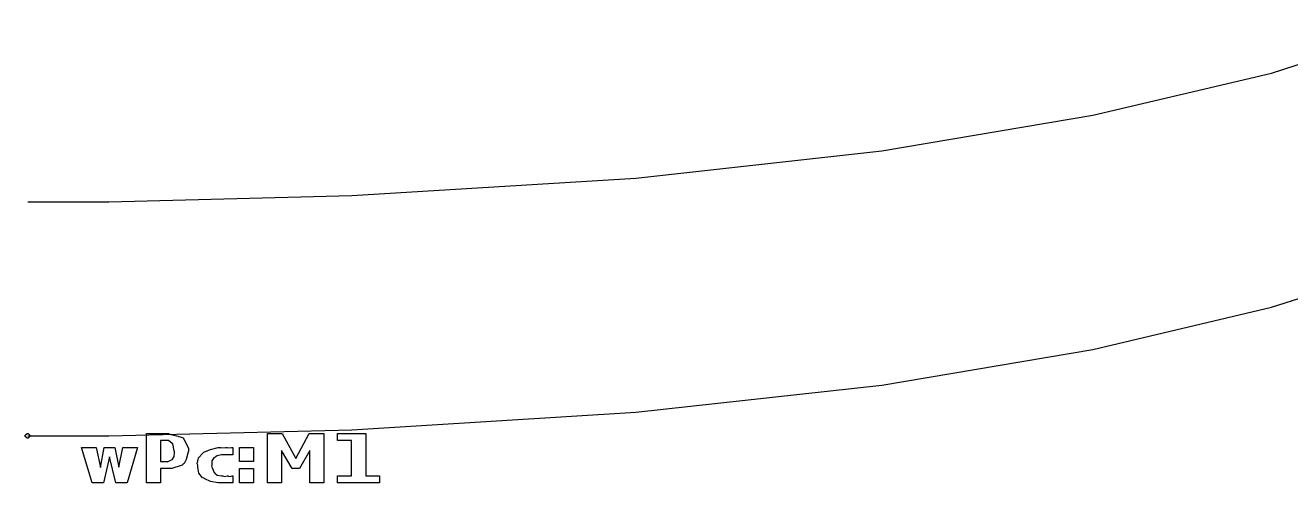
# Model space of a CAD drawing. Extents: x 0 to 25.1, y 0 to 22.3.
# Drawn here: x 0.01 to 2.137, y 18.356 to 19.125 of the extents above; entities that cross this region are included whole.
import ezdxf

# ---------------------------------------------------------------- set-up
doc = ezdxf.new("R2010")
doc.units = 0
doc.layers.get('0').update_dxf_attribs({"linetype": 'CONTINUOUS'})

msp = doc.modelspace()

# ---------------------------------------------------------------- linework, layer by layer
at = {"color": 0}
for p, q in [((2.1044, 19.0447), (2.3547, 19.1249)), ((1.8042, 18.9736), (2.1044, 19.0447)), ((1.4497, 18.9139), (1.8042, 18.9736)), ((1.036, 18.8681), (1.4497, 18.9139)), ((0.5589, 18.8388), (1.036, 18.8681)), ((0.0138, 18.8283), (0.1501, 18.8283)), ((0.1501, 18.8283), (0.5589, 18.8388)), ((2.1044, 18.6511), (2.3547, 18.7311)), ((1.8042, 18.5799), (2.1044, 18.6511)), ((1.4497, 18.5201), (1.8042, 18.5799)), ((1.036, 18.4743), (1.4497, 18.5201)), ((0.5589, 18.445), (1.036, 18.4743)), ((0.1501, 18.4347), (0.5589, 18.445)), ((0.0138, 18.4347), (0.1501, 18.4347))]:
    msp.add_line(p, q, dxfattribs=at)
at = {"color": 51}
for p, q in [((0.0098, 18.4357), (0.0127, 18.4386)), ((0.0098, 18.4347), (0.0098, 18.4357)), ((0.0098, 18.4337), (0.0098, 18.4347)), ((0.0127, 18.4308), (0.0098, 18.4337)), ((0.0127, 18.4386), (0.0138, 18.4386)), ((0.0138, 18.4308), (0.0127, 18.4308)), ((0.0138, 18.4386), (0.0148, 18.4386)), ((0.0148, 18.4308), (0.0138, 18.4308)), ((0.0148, 18.4386), (0.0177, 18.4357)), ((0.0177, 18.4337), (0.0148, 18.4308)), ((0.0177, 18.4357), (0.0177, 18.4347)), ((0.0177, 18.4347), (0.0177, 18.4337))]:
    msp.add_line(p, q, dxfattribs=at)
at = {"color": 9}
for p, q in [((0.2133, 18.4385), (0.2504, 18.4385)), ((0.2133, 18.356), (0.2133, 18.4385)), ((0.237, 18.4267), (0.237, 18.3914)), ((0.2483, 18.4267), (0.237, 18.4267)), ((0.2504, 18.4267), (0.2483, 18.4267)), ((0.2504, 18.4385), (0.2525, 18.4374)), ((0.2568, 18.4221), (0.2504, 18.4267)), ((0.2525, 18.4374), (0.2639, 18.4349)), ((0.2574, 18.4221), (0.2568, 18.4221)), ((0.2579, 18.4214), (0.2574, 18.4221)), ((0.2603, 18.4096), (0.2579, 18.4214)), ((0.2639, 18.4349), (0.2739, 18.4321)), ((0.2739, 18.4321), (0.2754, 18.4308)), ((0.2754, 18.4308), (0.2765, 18.4292)), ((0.2765, 18.4292), (0.2841, 18.4142)), ((0.417, 18.4385), (0.4416, 18.4385)), ((0.417, 18.356), (0.417, 18.4385)), ((0.4416, 18.4385), (0.4644, 18.3965)), ((0.4644, 18.3965), (0.4869, 18.4385)), ((0.4869, 18.4385), (0.5114, 18.4385)), ((0.5114, 18.4385), (0.5114, 18.356)), ((0.5346, 18.4267), (0.5346, 18.4385)), ((0.5346, 18.4385), (0.5582, 18.4385)), ((0.5582, 18.4267), (0.5346, 18.4267)), ((0.5582, 18.4385), (0.5819, 18.4385)), ((0.5582, 18.3676), (0.5582, 18.4267)), ((0.5819, 18.4385), (0.5819, 18.3676)), ((0.1042, 18.415), (0.129, 18.415)), ((0.1222, 18.356), (0.1042, 18.415)), ((0.129, 18.415), (0.1361, 18.3818)), ((0.1361, 18.3818), (0.1424, 18.415)), ((0.1515, 18.3992), (0.1413, 18.356)), ((0.1424, 18.415), (0.1604, 18.415)), ((0.1619, 18.356), (0.1515, 18.3992)), ((0.1604, 18.415), (0.1669, 18.3819)), ((0.1669, 18.3819), (0.1739, 18.415)), ((0.1739, 18.415), (0.1986, 18.415)), ((0.1986, 18.415), (0.1808, 18.356)), ((0.2574, 18.3958), (0.2598, 18.4)), ((0.2598, 18.4), (0.2606, 18.4068)), ((0.2606, 18.4092), (0.2603, 18.4096)), ((0.2606, 18.4068), (0.2606, 18.4092)), ((0.283, 18.4058), (0.2802, 18.3951)), ((0.2841, 18.4092), (0.283, 18.4058)), ((0.2841, 18.4142), (0.2841, 18.4092)), ((0.2989, 18.3876), (0.3009, 18.3976)), ((0.3009, 18.3976), (0.3083, 18.4058)), ((0.3083, 18.4058), (0.3101, 18.4072)), ((0.3101, 18.4072), (0.3111, 18.4078)), ((0.3111, 18.4078), (0.3213, 18.4118)), ((0.3213, 18.4118), (0.3342, 18.415)), ((0.3267, 18.3976), (0.3231, 18.3928)), ((0.3283, 18.3983), (0.3267, 18.3976)), ((0.329, 18.399), (0.3283, 18.3983)), ((0.3325, 18.4011), (0.329, 18.399)), ((0.3394, 18.4026), (0.3325, 18.4011)), ((0.3342, 18.415), (0.3385, 18.415)), ((0.3385, 18.415), (0.3386, 18.4147)), ((0.3386, 18.4147), (0.3461, 18.415)), ((0.3417, 18.4031), (0.3394, 18.4026)), ((0.3435, 18.4031), (0.3417, 18.4031)), ((0.349, 18.4026), (0.3435, 18.4031)), ((0.3461, 18.415), (0.3487, 18.415)), ((0.3487, 18.415), (0.3491, 18.4147)), ((0.3502, 18.4031), (0.349, 18.4026)), ((0.3491, 18.4147), (0.3564, 18.415)), ((0.3522, 18.4031), (0.3502, 18.4031)), ((0.358, 18.4026), (0.3522, 18.4031)), ((0.3564, 18.415), (0.3589, 18.415)), ((0.3589, 18.4031), (0.358, 18.4026)), ((0.3589, 18.415), (0.3589, 18.4031)), ((0.3698, 18.415), (0.3935, 18.415)), ((0.3698, 18.3914), (0.3698, 18.415)), ((0.3935, 18.415), (0.3935, 18.3914)), ((0.4581, 18.3796), (0.4407, 18.4104)), ((0.4407, 18.4104), (0.4407, 18.356)), ((0.4878, 18.4104), (0.4706, 18.3796)), ((0.4878, 18.356), (0.4878, 18.4104)), ((0.237, 18.3914), (0.2483, 18.3914)), ((0.2504, 18.3796), (0.237, 18.3796)), ((0.237, 18.3796), (0.237, 18.356)), ((0.2483, 18.3914), (0.2486, 18.3908)), ((0.2486, 18.3908), (0.2568, 18.3951)), ((0.2562, 18.3796), (0.2504, 18.3796)), ((0.2735, 18.3857), (0.2562, 18.3796)), ((0.2568, 18.3951), (0.2574, 18.3958)), ((0.2574, 18.3958), (0.2574, 18.3958)), ((0.2754, 18.3872), (0.2735, 18.3857)), ((0.2768, 18.3885), (0.2754, 18.3872)), ((0.2802, 18.3951), (0.2768, 18.3885)), ((0.2999, 18.3854), (0.2989, 18.3876)), ((0.2999, 18.3822), (0.2999, 18.3854)), ((0.3014, 18.3721), (0.2999, 18.3822)), ((0.3235, 18.3854), (0.3229, 18.3839)), ((0.3229, 18.3839), (0.3275, 18.3733)), ((0.3231, 18.3928), (0.3235, 18.3874)), ((0.3235, 18.3874), (0.3235, 18.3854)), ((0.3935, 18.3914), (0.3698, 18.3914)), ((0.3698, 18.3796), (0.3935, 18.3796)), ((0.3698, 18.356), (0.3698, 18.3796)), ((0.3935, 18.3796), (0.3935, 18.356)), ((0.4706, 18.3796), (0.4581, 18.3796)), ((0.1413, 18.356), (0.1222, 18.356)), ((0.1808, 18.356), (0.1619, 18.356)), ((0.237, 18.356), (0.2133, 18.356)), ((0.3077, 18.3644), (0.3014, 18.3721)), ((0.3101, 18.3637), (0.3077, 18.3644)), ((0.3118, 18.3625), (0.3101, 18.3637)), ((0.3212, 18.3579), (0.3118, 18.3625)), ((0.3341, 18.356), (0.3212, 18.3579)), ((0.3275, 18.3733), (0.3283, 18.3725)), ((0.3283, 18.3725), (0.3281, 18.3718)), ((0.3281, 18.3718), (0.3325, 18.3686)), ((0.3325, 18.3686), (0.3394, 18.3676)), ((0.3385, 18.356), (0.3341, 18.356)), ((0.3404, 18.356), (0.3385, 18.356)), ((0.3394, 18.3676), (0.3417, 18.3676)), ((0.3461, 18.356), (0.3404, 18.356)), ((0.3417, 18.3676), (0.3417, 18.3675)), ((0.3417, 18.3675), (0.3449, 18.3663)), ((0.3449, 18.3663), (0.3493, 18.3676)), ((0.3487, 18.356), (0.3461, 18.356)), ((0.3506, 18.356), (0.3487, 18.356)), ((0.3493, 18.3676), (0.3509, 18.3676)), ((0.3563, 18.356), (0.3506, 18.356)), ((0.3509, 18.3676), (0.3509, 18.3672)), ((0.3509, 18.3672), (0.3541, 18.3663)), ((0.3541, 18.3663), (0.3577, 18.3676)), ((0.3589, 18.356), (0.3563, 18.356)), ((0.3577, 18.3676), (0.3589, 18.3676)), ((0.3589, 18.3676), (0.3589, 18.356)), ((0.3935, 18.356), (0.3698, 18.356)), ((0.4407, 18.356), (0.417, 18.356)), ((0.5114, 18.356), (0.4878, 18.356)), ((0.5346, 18.3676), (0.5582, 18.3676)), ((0.5346, 18.356), (0.5346, 18.3676)), ((0.6053, 18.356), (0.5346, 18.356)), ((0.5819, 18.3676), (0.6053, 18.3676)), ((0.6053, 18.3676), (0.6053, 18.356))]:
    msp.add_line(p, q, dxfattribs=at)

doc.saveas('drawing.dxf')
